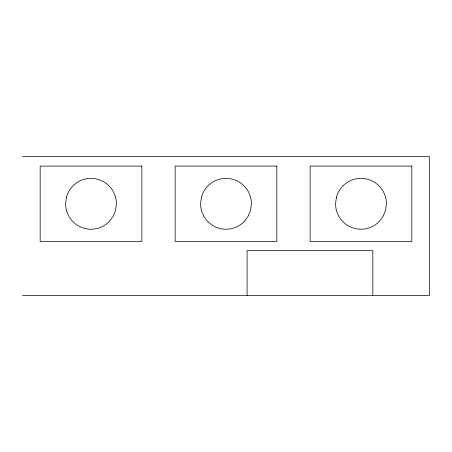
<?xml version="1.0" encoding="UTF-8"?>
<svg xmlns="http://www.w3.org/2000/svg" width="452" height="452" viewBox="0 0 452 452"><rect width="100%" height="100%" fill="white"/><g stroke="black" fill="none" stroke-linecap="round" stroke-linejoin="round"><path stroke-width="0.68" d="M22.6 156.658L429.4 156.658L429.4 295.342L22.6 295.342M372.815 295.342L372.815 250.594L247.08 250.594L247.08 295.342M66.455 197.23L65.591 203.812A25.425 25.425 0 0 0 108.994 221.791L113.034 216.525L115.576 210.389L116.441 203.812A25.425 25.425 0 0 0 66.455 197.23M201.439 197.23L200.575 203.812A25.425 25.425 0 0 0 243.978 221.791L248.018 216.525L250.561 210.389L251.425 203.812A25.425 25.425 0 0 0 201.439 197.23M336.424 197.23L335.559 203.812A25.425 25.425 0 0 0 378.962 221.791L383.002 216.525L385.545 210.389L386.409 203.812A25.425 25.425 0 0 0 336.424 197.23M141.866 166.087L40.166 166.087L40.166 241.532L141.866 241.532L141.866 166.087M276.85 166.087L175.15 166.087L175.15 241.532L276.85 241.532L276.85 166.087M411.834 166.087L310.134 166.087L310.134 241.532L411.834 241.532L411.834 166.087"/></g></svg>
